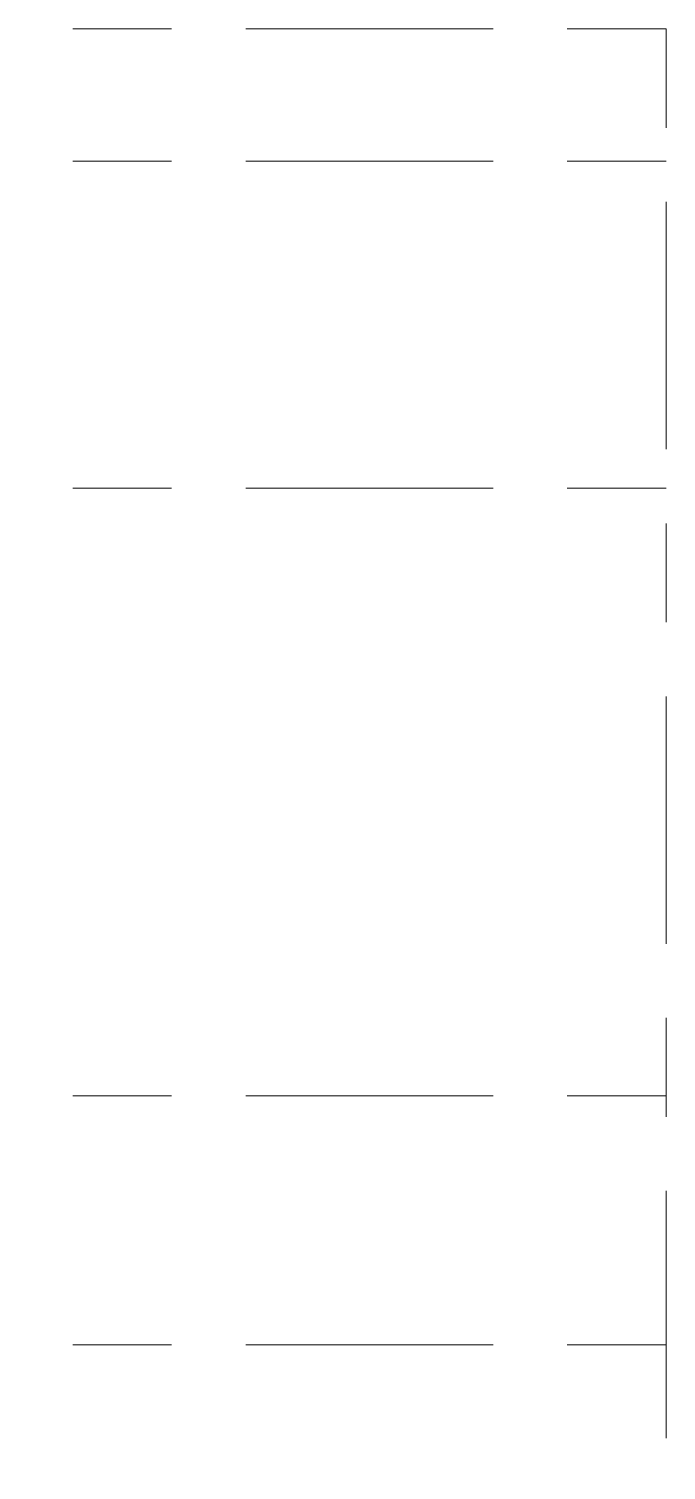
# Model space of a CAD drawing. Header units: millimetres. Extents: x 46431 to 216095, y -43515 to 31605.
# Drawn here: x 141988 to 150172, y 6909 to 25417 of the extents above; entities that cross this region are included whole.
import ezdxf

# ---------------------------------------------------------------- set-up
doc = ezdxf.new("R2010")
doc.units = ezdxf.units.MM
doc.linetypes.add('Осевые', pattern=[6350, 1270, -952.5, 3175, -952.5])
doc.layers.add('Оси-2', color=7, linetype='Осевые', lineweight=9)

msp = doc.modelspace()

# ---------------------------------------------------------------- linework, layer by layer
at = {"layer": 'Оси-2'}
for p, q in [((150171.6, 25417.1), (50527.1, 25417.1)), ((150171.6, 25417.1), (150171.6, -41733.9)), ((150171.6, 23717.1), (50565.6, 23717.1)), ((150171.6, 19517.1), (50527.1, 19517.1)), ((150171.6, 11717.1), (50527.1, 11717.1)), ((150171.6, 8517.1), (50527.1, 8517.1))]:
    msp.add_line(p, q, dxfattribs=at)

doc.saveas('drawing.dxf')
